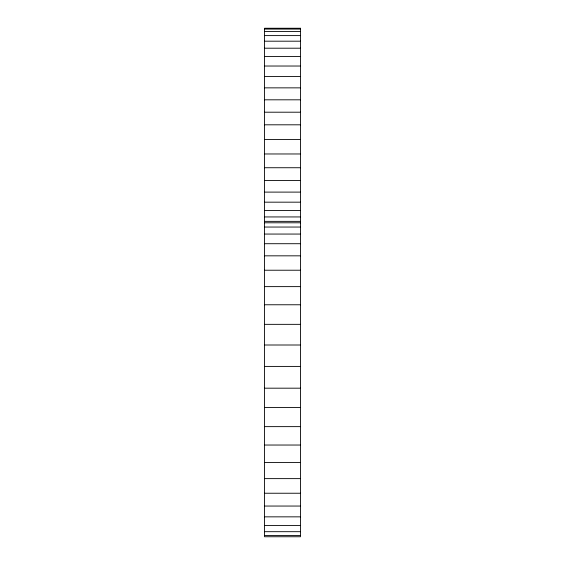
<?xml version="1.0" encoding="UTF-8"?>
<svg xmlns="http://www.w3.org/2000/svg" width="565" height="565" viewBox="0 0 565 565"><rect width="100%" height="100%" fill="white"/><g stroke="black" fill="none" stroke-linecap="round" stroke-linejoin="round"><path stroke-width="0.85" d="M264.54 29.076L300.46 29.076M264.54 31.541L300.46 31.541M264.54 35.602L300.46 35.602M264.54 41.189L300.46 41.189M264.54 48.202L300.46 48.202M264.54 56.528L300.46 56.528M264.54 66.027L300.46 66.027M264.54 76.529L300.46 76.529M264.54 87.858L300.46 87.858M264.54 99.814L300.46 99.814M264.54 112.202L300.46 112.202M264.54 124.809L300.46 124.809M264.54 139.548L300.46 139.548M264.54 153.97L300.46 153.97M264.54 167.734L300.46 167.734M264.54 180.539L300.46 180.539M264.54 192.107L300.46 192.107M264.54 202.171L300.46 202.171M264.54 210.512L300.46 210.512M264.54 216.939L300.46 216.939M264.54 221.36L300.46 221.36M264.54 222.787L300.46 222.787M264.54 227.045L300.46 227.045M264.54 234.058L300.46 234.058M264.54 243.713L300.46 243.713M264.54 255.832L300.46 255.832M264.54 270.225L300.46 270.225M264.54 286.625L300.46 286.625M264.54 304.768L300.46 304.768M264.54 324.345L300.46 324.345M264.54 345.003L300.46 345.003M264.54 366.41L300.46 366.41M264.54 388.183L300.46 388.183M264.54 407.57L300.46 407.57M264.54 426.632L300.46 426.632M264.54 445.036L300.46 445.036M264.54 462.467L300.46 462.467M264.54 478.626L300.46 478.626M264.54 493.238L300.46 493.238M264.54 506.049L300.46 506.049M264.54 516.848L300.46 516.848M264.54 525.443L300.46 525.443M264.54 531.686L300.46 531.686M264.54 535.479L300.46 535.479M300.46 28.25L264.54 28.25L264.54 536.75L300.46 536.75L300.46 28.25"/></g></svg>
